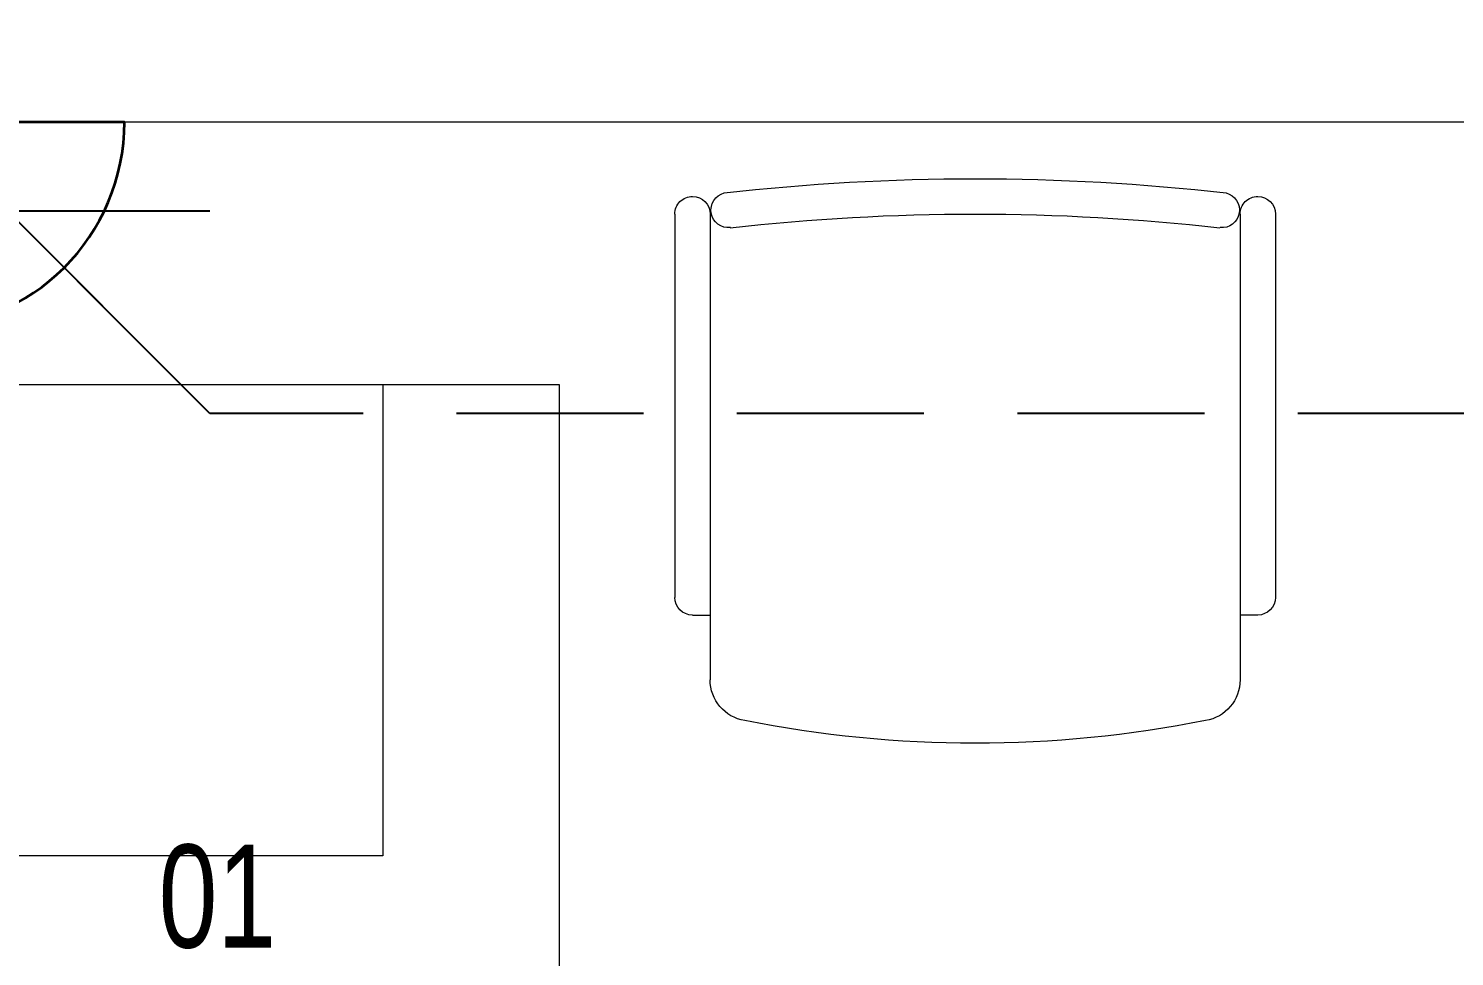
# Model space of a CAD drawing. Header units: inches. Extents: x -12418 to 57169, y -29325 to 19878.
# Drawn here: x 32496 to 33707, y -7776 to -6988 of the extents above; entities that cross this region are included whole.
import ezdxf
from ezdxf import colors
from ezdxf.entities.mleader import LeaderData, LeaderLine
from ezdxf.enums import TextEntityAlignment as Align
from ezdxf.math import Vec2, Vec3

# ---------------------------------------------------------------- set-up
doc = ezdxf.new("R2010")
doc.units = ezdxf.units.IN
doc.header["$LTSCALE"] = 25
doc.header["$MEASUREMENT"] = 0
for name, pattern in [('00-Ground Floor$0$HIDDEN', [9.525, 6.35, -3.175]), ('DASHDOT', [25.4, 12.7, -6.35, 0, -6.35]), ('HIDDEN', [9.525, 6.35, -3.175])]:
    doc.linetypes.add(name, pattern=pattern)
doc.layers.get('0').update_dxf_attribs({"color": 8})
doc.layers.get('Defpoints').update_dxf_attribs({"color": 8})
for name, color, linetype, lineweight in [('00-Ground Floor$0$72_EGR_EQP_TAG', 142, 'Continuous', 5), ('00-Ground Floor$0$LOADING', 253, 'Continuous', 5), ('00-Ground Floor$0$Walls', 251, 'Continuous', 5), ('E-LITE-CIRC', 6, 'Continuous', 25), ('E-LITE-CLNG-CNDT', 6, 'DASHDOT', 35), ('E-LITE-EXIT-NUMB', 6, 'Continuous', 25), ('E-POWR-FLOR-CNDT', 6, 'HIDDEN', 25), ('E-POWR-WALL', 4, 'Continuous', 35)]:
    doc.layers.add(name, color=color, linetype=linetype, lineweight=lineweight)
doc.styles.add('00-Ground Floor$0$X3G_ENTITY_257CFD', font='swisscl.ttf', dxfattribs={"height": 200})
doc.styles.add('DC_Simplex', font='SIMPLEX.shx', dxfattribs={"width": 0.7})

# ---------------------------------------------------------------- blocks, each defined once
blk = doc.blocks.new('00-Ground Floor$0$GF21043-P')
at = {"color": 0}
for p, q in [((0.8, 0.75), (-0.8, 0.75)), ((-0.8, 0.75), (-0.8, 0))]:
    blk.add_line(p, q, dxfattribs=at)
at = {"color": 0, "linetype": '00-Ground Floor$0$HIDDEN'}
for p, q in [((-0.8, 0.6), (-0.4, 0.6)), ((-0.4, 0.6), (-0.4, 0))]:
    blk.add_line(p, q, dxfattribs=at)
blk = doc.blocks.new('00-Ground Floor$0$GF21016-P')
at = {"layer": '00-Ground Floor$0$LOADING', "extrusion": (-1.24384e-09, -1.20261e-09, -1)}
for p, q in [((0.0128, 0.0179), (0.0128, 0.4136)), ((0.4628, 0.0179), (0.4628, 0.4136)), ((-0.0022, 0.3585), (0.0128, 0.3585)), ((0.4778, 0.3585), (0.4628, 0.3585)), ((-0.0172, 0.0179), (-0.0172, 0.3435)), ((0.4928, 0.0179), (0.4928, 0.3435)), ((0.4778, 0.0029), (0.4778, 0.0029))]:
    blk.add_line(p, q, dxfattribs=at)
for centre, radius, start, end in [((-0.2378, -0.5362), 1.0036, 78.7568, 101.2432), ((-0.0478, 0.4136), 0.035, 0, 80.6557), ((-0.4278, 0.4136), 0.035, 99.3443, 180), ((0.0022, 0.3435), 0.015, 0, 90), ((-0.4778, 0.3435), 0.015, 90, 180), ((-0.0284, 0.0145), 0.015, 284.3864, 95.5209), ((-0.2378, 1.8928), 1.8749, 263.6341, 276.3659), ((-0.4471, 0.0145), 0.015, 84.4791, 255.6136), ((0.0022, 0.0179), 0.015, 270, 0), ((0.0022, 0.0179), 0.015, 180, 270), ((-0.4778, 0.0179), 0.015, 270, 0), ((-0.4778, 0.0179), 0.015, 180, 270), ((-0.2378, 1.8734), 1.8855, 263.5119, 276.4881)]:
    blk.add_arc(centre, radius, start, end, dxfattribs=at)
blk = doc.blocks.new('00-Ground Floor')
at = {"layer": '00-Ground Floor$0$Walls'}
blk.add_line((35949.5, -7067.4, 0), (31449.5, -7067.4, 0), dxfattribs=at)
at = {"layer": '00-Ground Floor$0$LOADING', "color": 1, "extrusion": (-4.75185e-05, 1.86519e-05, 1), "xscale": 1000.000000000003, "yscale": 1000.000000000003, "zscale": -1000.000000000011, "rotation": 179.9999749532387}
blk.add_blockref('00-Ground Floor$0$GF21016-P', (33537.5, -7127.7, -1.8), dxfattribs=at)
at = {"layer": '00-Ground Floor$0$LOADING', "extrusion": (-2.34731e-18, 2.24019e-05, 1), "xscale": 1000, "yscale": 1000, "zscale": 1000, "rotation": 270}
blk.add_blockref('00-Ground Floor$0$GF21043-P', (32196.8, -8090.7, -0.2), dxfattribs=at)
at = {"layer": '00-Ground Floor$0$72_EGR_EQP_TAG', "insert": (32656.3, -7681.2, 0), "char_height": 87.47, "attachment_point": 2, "style": '00-Ground Floor$0$X3G_ENTITY_257CFD'}
blk.add_mtext('01', dxfattribs=at)
blk = doc.blocks.new('*U37')
blk.add_line((-1.75, 0), (-3.25, 0))
blk.add_lwpolyline([(0, 1.75, 1), (0, -1.75)], format="xyb", close=True)
at = {"layer": 'Defpoints'}
for p, q in [((-2.475, 2.475), (0, 0)), ((-0.758, -2.475), (-0.758, 2.475)), ((-2.475, -2.475), (0, 0))]:
    blk.add_line(p, q, dxfattribs=at)
at = {"layer": 'E-LITE-EXIT-NUMB', "style": 'DC_Simplex', "width": 0.7, "flags": 8}
blk.add_attdef('TYPE', text='', height=2, rotation=360, dxfattribs=at).set_placement((-2.682, 5.238), align=Align.RIGHT)
blk.add_attdef('CIRCUIT', (2.682, 5.238), '', height=2, rotation=360, dxfattribs=at)
blk = doc.blocks.new('ARR0W')
at = {"color": 45}
blk.add_ellipse((0, 0), major_axis=(0.4, 0), ratio=0.4, dxfattribs=at)
at = {"color": 45, "ltscale": 0.5}
blk.add_solid([(-1.4, 0.1667), (-0.4, 0), (-1.4, -0.1667)], dxfattribs=at)

msp = doc.modelspace()

# ---------------------------------------------------------------- linework, layer by layer
at = {"layer": 'E-POWR-FLOR-CNDT', "elevation": 0}
msp.add_lwpolyline([(34094.3, -7191.2), (33970.6, -7314.9), (32649.9, -7314.9), (32526.1, -7191.2)], dxfattribs=at)

# ---------------------------------------------------------------- block references
at = {"layer": 'E-LITE-CLNG-CNDT'}
msp.add_blockref('00-Ground Floor', (0, 0), dxfattribs=at)
at = {"layer": 'E-POWR-WALL', "xscale": 100, "yscale": 100, "zscale": 100, "rotation": 89.99999999999999}
msp.add_blockref('*U37', (32402.4, -7067.4, 0), dxfattribs=at)

# ---------------------------------------------------------------- leaders
at = {"layer": 'E-LITE-CIRC'}
ml = msp.add_multileader_mtext('Standard', dxfattribs=at)
ml.set_content('{\\Fdc_el_romans|c0;\\W0.8;TO\\Fromans|c0; \\Fsimplex|c0;LP-GF/S8}', color=256, style='DC_Simplex')
ml.set_leader_properties()
ml.set_arrow_properties(name='ARR0W')
ml.build(insert=Vec2(0, 0))
ml.multileader.update_dxf_attribs({"dogleg_length": 200, "arrow_head_size": 140, "scale": 100})
ctx = ml.context
ctx.base_point, ctx.scale, ctx.char_height, ctx.arrow_head_size, ctx.landing_gap_size, ctx.plane_origin, ctx.plane_x_axis, ctx.plane_y_axis = Vec3(31458.3, -6395.8, 0), 100, 200, 140, 140, Vec3(47357.7, -13632.7, 0), Vec3(1, 0.000001, 0), Vec3(-0.000001, 1, 0)
notes = []
notes.append((ctx, [(0, (1, 1, 0), (31349.5, -6395.8, 0), (1, 0.000001, 0), 108.8, [(0, [(30902.9, -7301.8, 0)], 0, [])])]))
ctx.mtext.insert, ctx.mtext.text_direction, ctx.mtext.rotation, ctx.mtext.flow_direction = Vec3(31598.3, -6262.4, 0), Vec3(1, 0.000001, 0), 0.000001, 5
for ctx, leaders in notes:
    for number, flags, end, landing, length, lines in leaders:
        leader = LeaderData()
        leader.index, (leader.has_last_leader_line, leader.has_dogleg_vector, leader.attachment_direction) = number, flags
        leader.last_leader_point, leader.dogleg_vector, leader.dogleg_length = Vec3(end), Vec3(landing), length
        for number, points, colour, breaks in lines:
            line = LeaderLine()
            line.index, line.vertices, line.color, line.breaks = number, Vec3.list(points), colors.encode_raw_color(colour), breaks
            leader.lines.append(line)
        ctx.leaders.append(leader)

doc.saveas('drawing.dxf')
